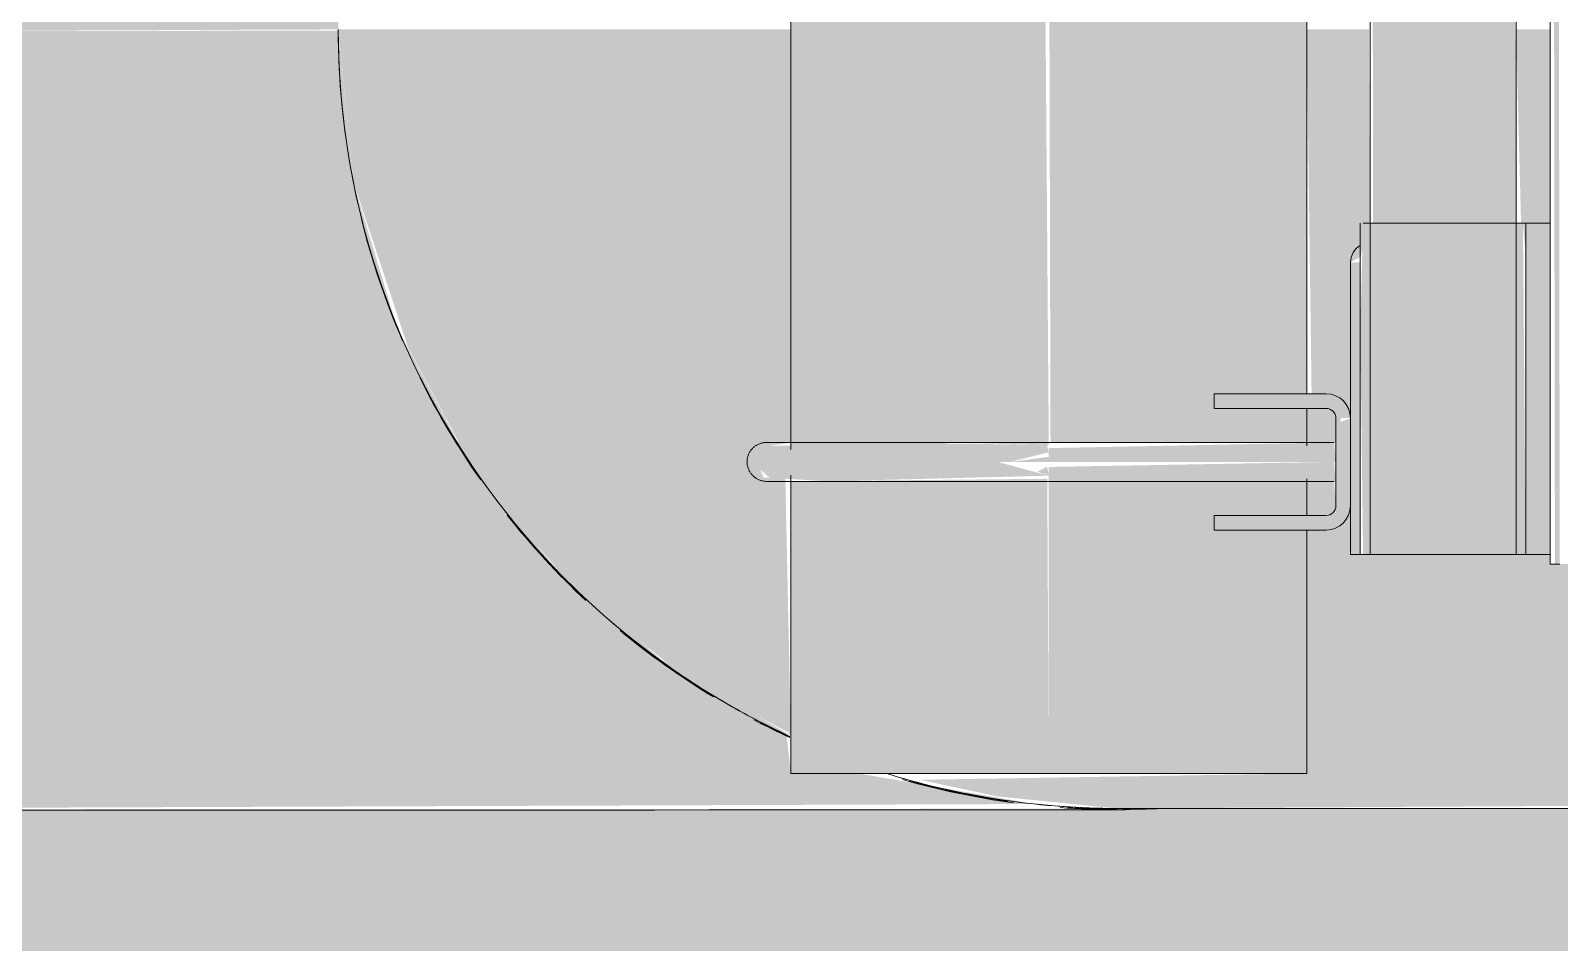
# Model space of a CAD drawing. Header units: inches. Extents: x -55396 to -733, y -290 to 853.
# Drawn here: x -25832.09 to -25812.46, y 113.83 to 125.54 of the extents above; entities that cross this region are included whole.
import ezdxf

# ---------------------------------------------------------------- set-up
doc = ezdxf.new("R2010")
doc.units = ezdxf.units.IN
doc.header["$MEASUREMENT"] = 0
for name, color, linetype, lineweight in [('I-WALL', 2, 'Continuous', 9), ('M-HVAC-DUCT', 70, 'Continuous', 9), ('M-HVAC-DUCT-ANNO', 70, 'Continuous', 9), ('Q-SPCQ', 91, 'Continuous', 9)]:
    doc.layers.add(name, color=color, linetype=linetype, lineweight=lineweight)

# ---------------------------------------------------------------- blocks, each defined once
blk = doc.blocks.new('Basketball_Backstop-Performance_Sports_Systems-3103-Ceiling_Hung - 27_-0_ to 27_-11 7_8_-V29-Section 13')
at = {"layer": 'Q-SPCQ'}
h = blk.add_hatch(color=256, dxfattribs=at)
h.paths.add_polyline_path([(-25819.801, 116), (-25819.015, 116), (-25819.035, 119.783), (-25822.328, 119.75), (-25822.328, 116), (-25819.873, 116)], flags=0)
h.paths.add_polyline_path([(-25819.015, 120.217), (-25819.081, 128.75), (-25822.328, 128.75), (-25822.319, 128.312), (-25821.64, 128.312), (-25821.64, 128.125), (-25822.328, 128.125), (-25822.325, 120.204), (-25821.34, 120.233), (-25820.11, 120.242), (-25819.037, 120.217)], flags=0)
h.paths.add_polyline_path([(-25819.505, 120), (-25819.015, 120.125), (-25819.037, 120.207), (-25819.359, 120.065)], flags=0)
h.paths.add_polyline_path([(-25819.015, 119.823), (-25819.036, 119.938), (-25819.159, 119.875), (-25819.035, 119.83)], flags=0)
h.paths.add_polyline_path([(-25821.884, 129.25), (-25819.015, 129.25), (-25819.015, 135.471), (-25822.328, 135.438), (-25822.318, 129.875), (-25821.64, 129.875), (-25821.64, 129.687), (-25822.328, 129.687), (-25822.319, 129.25), (-25822.188, 129.25)], flags=0)
h.paths.add_polyline_path([(-25819.015, 135.904), (-25819.015, 152.543), (-25819.801, 152.543), (-25820.11, 161.788), (-25820.892, 161.753), (-25822.328, 161.75), (-25822.314, 135.891), (-25821.275, 135.925), (-25820.11, 135.929), (-25819.118, 135.906)], flags=0)
h.paths.add_polyline_path([(-25819.505, 135.687), (-25819.015, 135.812), (-25819.015, 135.904), (-25819.359, 135.752)], flags=0)
h.paths.add_polyline_path([(-25819.015, 135.511), (-25819.015, 135.623), (-25819.326, 135.623), (-25819.117, 135.547)], flags=0)
h.paths.add_polyline_path([(-25821.971, 162.187), (-25820.078, 162.248), (-25821.884, 224.125), (-25822.328, 224.125), (-25822.296, 162.203), (-25822.097, 162.193)], flags=0)
h.paths.add_polyline_path([(-25819.015, 187.186), (-25819.015, 224.75), (-25820.088, 224.75), (-25819.063, 188.847)], flags=0)
h.paths.add_polyline_path([(-25821.973, 224.312), (-25821.851, 224.312), (-25821.884, 224.75), (-25822.328, 224.75), (-25822.254, 224.312), (-25821.998, 224.312)], flags=0)
h.paths.add_polyline_path([(-25822.215, 225.25), (-25821.877, 225.25), (-25821.973, 225.687), (-25822.328, 225.687), (-25822.253, 225.25)], flags=0)
h.paths.add_polyline_path([(-25819.672, 225.25), (-25819.015, 225.25), (-25819.015, 281.375), (-25821.149, 281.375), (-25821.149, 280.937), (-25821.579, 280.918), (-25821.573, 276.734), (-25820.102, 225.25), (-25819.873, 225.25)], flags=0)
h.paths.add_polyline_path([(-25821.995, 225.875), (-25821.895, 225.875), (-25822.328, 241.022), (-25822.253, 225.875), (-25822.215, 225.875)], flags=0)
h = blk.add_hatch(color=256, dxfattribs=at)
h.paths.add_polyline_path([(-25815.703, 116), (-25815.703, 119.125), (-25816.39, 119.125), (-25816.39, 119.312), (-25815.703, 119.312), (-25815.703, 119.75), (-25819.015, 119.75), (-25819.015, 116), (-25815.816, 116)], flags=0)
h.paths.add_polyline_path([(-25816.147, 120.25), (-25815.703, 120.25), (-25815.703, 120.687), (-25816.39, 120.687), (-25816.39, 120.875), (-25815.703, 120.875), (-25815.703, 128.788), (-25817.107, 128.752), (-25819.015, 128.75), (-25818.993, 120.25), (-25816.659, 120.25)], flags=0)
h.paths.add_polyline_path([(-25819.015, 129.217), (-25816.524, 129.221), (-25815.703, 129.208), (-25815.703, 134.812), (-25816.39, 134.812), (-25816.39, 135), (-25815.703, 135), (-25815.703, 135.437), (-25819.015, 135.437), (-25819.015, 129.241)], flags=0)
h.paths.add_polyline_path([(-25818.525, 129), (-25819.015, 129.125), (-25818.948, 129.056)], flags=0)
h.paths.add_polyline_path([(-25819.015, 128.823), (-25818.525, 129), (-25819.015, 128.875)], flags=0)
h.paths.add_polyline_path([(-25818.158, 135.937), (-25815.703, 135.937), (-25815.703, 136.375), (-25816.39, 136.375), (-25816.39, 136.562), (-25815.703, 136.562), (-25815.785, 161.125), (-25816.39, 161.125), (-25816.39, 161.312), (-25815.703, 161.312), (-25815.784, 161.75), (-25818.289, 161.75), (-25818.282, 159.551), (-25818.307, 152.543), (-25819.015, 152.543), (-25819.015, 135.937), (-25818.912, 135.937)], flags=0)
h.paths.add_polyline_path([(-25816.147, 162.25), (-25815.703, 162.25), (-25815.784, 162.687), (-25816.39, 162.687), (-25816.39, 162.875), (-25815.703, 162.875), (-25815.741, 224.784), (-25817.107, 224.752), (-25819.015, 224.75), (-25819.015, 187.186), (-25818.282, 162.25), (-25816.39, 162.25)], flags=0)
h.paths.add_polyline_path([(-25819.015, 225.217), (-25816.325, 225.206), (-25815.703, 225.208), (-25815.703, 281.375), (-25819.015, 281.375), (-25819.015, 225.241)], flags=0)
h.paths.add_polyline_path([(-25818.525, 225), (-25819.015, 225.125), (-25819.015, 225.065)], flags=0)
h.paths.add_polyline_path([(-25819.015, 224.823), (-25818.525, 225), (-25819.015, 224.875)], flags=0)
h = blk.add_hatch(color=256, dxfattribs=at)
h.paths.add_polyline_path([(-25813.953, 123.063), (-25813.953, 147.188), (-25814.89, 147.188), (-25814.85, 123.063), (-25813.975, 123.063)], flags=0)
h.paths.add_polyline_path([(-25814.858, 164.313), (-25814.89, 164.313), (-25814.877, 161.993)], flags=0)
h.paths.add_polyline_path([(-25813.953, 160.188), (-25813.953, 164.313), (-25814.858, 164.313), (-25814.858, 160.188), (-25814.173, 160.188)], flags=0)
h = blk.add_hatch(color=256, dxfattribs=at)
h.paths.add_polyline_path([(-25813.953, 123.063), (-25813.015, 123.063), (-25813.082, 147.188), (-25813.953, 147.188), (-25813.953, 125.373)], flags=0)
h.paths.add_polyline_path([(-25813.953, 160.188), (-25813.015, 160.188), (-25813.047, 164.313), (-25813.953, 164.313), (-25813.953, 160.772)], flags=0)
for points in [[(-25812.453, 118.688), (-25812.515, 160.188), (-25812.578, 160.188), (-25812.515, 118.688), (-25812.485, 118.688)], [(-25813.953, 118.813), (-25813.953, 123.063), (-25814.979, 123.063), (-25815.015, 121.711), (-25814.979, 118.813), (-25814.228, 118.813)], [(-25813.953, 118.813), (-25812.89, 118.813), (-25812.926, 123.063), (-25813.953, 123.063), (-25813.953, 120.49)], [(-25812.89, 118.813), (-25812.578, 118.813), (-25812.578, 123.063), (-25812.89, 123.063), (-25812.89, 120.49)], [(-25815.14, 118.813), (-25815.015, 118.813), (-25815.015, 122.563), (-25815.14, 122.563), (-25815.14, 120.49)], [(-25815.328, 120), (-25815.352, 120.25), (-25819.015, 120.177), (-25819.015, 120), (-25815.352, 120)], [(-25821.886, 119.75), (-25819.015, 119.823), (-25819.672, 120), (-25822.831, 120), (-25822.601, 119.797), (-25821.939, 119.755)], [(-25815.328, 119.75), (-25815.352, 120), (-25819.015, 119.935), (-25819.015, 119.75), (-25815.352, 119.75)]]:
    blk.add_hatch(color=256, dxfattribs=at).paths.add_polyline_path(points, flags=0)
h = blk.add_hatch(color=256, dxfattribs=at)
h.paths.add_polyline_path([(-25815.453, 119.125), (-25815.453, 119.312), (-25816.39, 119.312), (-25816.39, 119.125)], flags=0)
h.paths.add_polyline_path([(-25815.328, 119.437), (-25815.14, 119.437), (-25815.14, 120.562), (-25815.328, 120.49)], flags=0)
h.paths.add_polyline_path([(-25815.453, 120.687), (-25815.453, 120.875), (-25816.39, 120.875), (-25816.39, 120.687)], flags=0)
h = blk.add_hatch(color=256, dxfattribs=at)
h.paths.add_polyline_path([(-25819.015, 120), (-25819.015, 120.065), (-25819.505, 120)], flags=0)
h.paths.add_polyline_path([(-25819.505, 120), (-25819.015, 120.217), (-25821.123, 120.248), (-25822.678, 120.2), (-25822.831, 120), (-25819.672, 120)], flags=0)
for p, q in [((-25814.89, 164.313), (-25814.89, 118.813)), ((-25812.578, 160.188), (-25812.578, 123.063)), ((-25813.015, 118.813), (-25813.015, 147.188)), ((-25815.703, 120.875), (-25815.703, 128.828)), ((-25822.328, 128.125), (-25822.328, 120.161)), ((-25815.015, 123.063), (-25815.015, 118.813)), ((-25815.015, 123.063), (-25815.015, 122.779)), ((-25814.979, 123.063), (-25813.953, 123.063)), ((-25814.979, 123.063), (-25814.979, 123.063)), ((-25813.953, 123.063), (-25812.89, 123.063)), ((-25812.89, 123.063), (-25812.578, 123.063)), ((-25812.89, 123.063), (-25812.89, 118.813)), ((-25812.578, 123.063), (-25812.578, 118.813)), ((-25815.015, 122.563), (-25815.015, 122.779)), ((-25815.015, 122.779), (-25815.015, 122.563)), ((-25815.14, 122.563), (-25815.14, 118.813)), ((-25815.015, 118.813), (-25815.015, 122.563)), ((-25816.89, 120.875), (-25816.89, 120.687)), ((-25816.775, 120.875), (-25816.89, 120.875)), ((-25816.89, 120.875), (-25816.39, 120.875)), ((-25816.89, 120.875), (-25816.89, 120.687)), ((-25816.383, 120.875), (-25816.504, 120.875)), ((-25815.453, 120.875), (-25816.39, 120.875)), ((-25816.39, 120.687), (-25816.89, 120.687)), ((-25816.89, 120.687), (-25816.775, 120.687)), ((-25816.504, 120.687), (-25816.383, 120.687)), ((-25816.39, 120.687), (-25815.453, 120.687)), ((-25815.703, 120.204), (-25815.703, 120.687)), ((-25815.328, 120.562), (-25815.328, 119.437)), ((-25815.352, 120.25), (-25819.015, 120.25)), ((-25822.328, 119.828), (-25822.328, 116)), ((-25815.703, 119.312), (-25815.703, 119.783)), ((-25819.015, 119.75), (-25815.352, 119.75)), ((-25816.89, 119.312), (-25816.89, 119.125)), ((-25816.775, 119.312), (-25816.89, 119.312)), ((-25816.89, 119.312), (-25816.39, 119.312)), ((-25816.89, 119.312), (-25816.89, 119.125)), ((-25816.383, 119.312), (-25816.504, 119.312)), ((-25816.39, 119.312), (-25815.453, 119.312)), ((-25816.39, 119.125), (-25816.89, 119.125)), ((-25816.89, 119.125), (-25816.775, 119.125)), ((-25816.504, 119.125), (-25816.383, 119.125)), ((-25815.453, 119.125), (-25816.39, 119.125)), ((-25815.703, 116), (-25815.703, 119.125)), ((-25815.14, 118.813), (-25815.015, 118.813)), ((-25813.953, 118.813), (-25815.015, 118.813)), ((-25812.89, 118.813), (-25813.953, 118.813)), ((-25812.578, 118.813), (-25812.89, 118.813)), ((-25812.578, 118.813), (-25812.578, 118.688)), ((-25812.453, 118.688), (-25812.578, 118.688)), ((-25819.015, 116), (-25822.328, 116)), ((-25815.703, 116), (-25819.015, 116))]:
    blk.add_line(p, q, dxfattribs=at)
at = {"layer": 'Q-SPCQ', "flags": 128}
for points in [[(-25822.89, 120), (-25822.89, 120.01), (-25822.889, 120.02), (-25822.888, 120.03), (-25822.887, 120.04), (-25822.885, 120.05), (-25822.883, 120.059), (-25822.88, 120.069), (-25822.878, 120.079), (-25822.874, 120.088), (-25822.87, 120.097), (-25822.866, 120.106), (-25822.862, 120.115), (-25822.857, 120.124), (-25822.852, 120.133), (-25822.847, 120.141), (-25822.841, 120.149), (-25822.835, 120.157), (-25822.828, 120.165), (-25822.821, 120.172), (-25822.814, 120.179), (-25822.807, 120.186), (-25822.8, 120.193), (-25822.792, 120.199), (-25822.784, 120.205), (-25822.775, 120.21), (-25822.767, 120.216), (-25822.758, 120.22), (-25822.749, 120.225), (-25822.74, 120.229), (-25822.731, 120.233), (-25822.721, 120.236), (-25822.712, 120.24), (-25822.702, 120.242), (-25822.693, 120.244), (-25822.683, 120.246), (-25822.673, 120.248), (-25822.663, 120.249), (-25822.653, 120.25), (-25822.643, 120.25), (-25822.64, 120.25)], [(-25819.015, 120.25), (-25819.16, 120.25), (-25819.305, 120.25), (-25819.449, 120.25), (-25819.593, 120.25), (-25819.735, 120.25), (-25819.877, 120.25), (-25820.017, 120.25), (-25820.156, 120.25), (-25820.292, 120.25), (-25820.427, 120.25), (-25820.559, 120.25), (-25820.689, 120.25), (-25820.816, 120.25), (-25820.941, 120.25), (-25821.062, 120.25), (-25821.18, 120.25), (-25821.295, 120.25), (-25821.405, 120.25), (-25821.513, 120.25), (-25821.616, 120.25), (-25821.715, 120.25), (-25821.809, 120.25), (-25821.899, 120.25), (-25821.985, 120.25), (-25822.066, 120.25), (-25822.141, 120.25), (-25822.212, 120.25), (-25822.278, 120.25), (-25822.339, 120.25), (-25822.394, 120.25), (-25822.444, 120.25), (-25822.488, 120.25), (-25822.527, 120.25), (-25822.56, 120.25), (-25822.587, 120.25), (-25822.609, 120.25), (-25822.625, 120.25), (-25822.636, 120.25), (-25822.64, 120.25), (-25822.64, 120.25)], [(-25822.64, 120.25), (-25822.637, 120.25), (-25822.629, 120.25), (-25822.614, 120.25), (-25822.594, 120.25), (-25822.568, 120.25), (-25822.536, 120.25), (-25822.499, 120.25), (-25822.456, 120.25), (-25822.408, 120.25), (-25822.354, 120.25)], [(-25822.64, 119.75), (-25822.65, 119.75), (-25822.66, 119.751), (-25822.67, 119.752), (-25822.68, 119.753), (-25822.69, 119.755), (-25822.7, 119.757), (-25822.709, 119.76), (-25822.719, 119.763), (-25822.728, 119.766), (-25822.738, 119.77), (-25822.747, 119.774), (-25822.756, 119.778), (-25822.764, 119.783), (-25822.773, 119.788), (-25822.781, 119.794), (-25822.79, 119.799), (-25822.797, 119.806), (-25822.805, 119.812), (-25822.812, 119.819), (-25822.82, 119.826), (-25822.826, 119.833), (-25822.833, 119.841), (-25822.839, 119.849), (-25822.845, 119.857), (-25822.851, 119.865), (-25822.856, 119.873), (-25822.861, 119.882), (-25822.865, 119.891), (-25822.869, 119.9), (-25822.873, 119.909), (-25822.877, 119.919), (-25822.88, 119.928), (-25822.882, 119.938), (-25822.885, 119.948), (-25822.887, 119.958), (-25822.888, 119.967), (-25822.889, 119.977), (-25822.89, 119.987), (-25822.89, 119.997), (-25822.89, 120)], [(-25822.339, 119.75), (-25822.394, 119.75), (-25822.444, 119.75), (-25822.488, 119.75), (-25822.527, 119.75), (-25822.56, 119.75), (-25822.587, 119.75), (-25822.609, 119.75), (-25822.625, 119.75), (-25822.636, 119.75), (-25822.64, 119.75), (-25822.64, 119.75)], [(-25822.64, 119.75), (-25822.637, 119.75), (-25822.629, 119.75), (-25822.614, 119.75), (-25822.594, 119.75), (-25822.568, 119.75), (-25822.536, 119.75), (-25822.499, 119.75), (-25822.456, 119.75), (-25822.408, 119.75), (-25822.354, 119.75), (-25822.295, 119.75), (-25822.231, 119.75), (-25822.161, 119.75), (-25822.087, 119.75), (-25822.007, 119.75), (-25821.923, 119.75), (-25821.834, 119.75), (-25821.741, 119.75), (-25821.643, 119.75), (-25821.541, 119.75), (-25821.435, 119.75), (-25821.325, 119.75), (-25821.211, 119.75), (-25821.094, 119.75), (-25820.974, 119.75), (-25820.85, 119.75), (-25820.724, 119.75), (-25820.595, 119.75), (-25820.463, 119.75), (-25820.329, 119.75), (-25820.193, 119.75), (-25820.055, 119.75), (-25819.915, 119.75), (-25819.774, 119.75), (-25819.631, 119.75), (-25819.488, 119.75), (-25819.344, 119.75), (-25819.199, 119.75), (-25819.054, 119.75), (-25819.015, 119.75)]]:
    blk.add_lwpolyline(points, dxfattribs=at)
at = {"layer": 'Q-SPCQ'}
for centre, radius, start, end in [((-25814.89, 122.563), 0.25, 120, 180), ((-25815.453, 120.562), 0.312, 0, 90), ((-25815.453, 120.562), 0.125, 0, 90), ((-25815.453, 119.437), 0.312, 270, 0), ((-25815.453, 119.437), 0.125, 270, 0)]:
    blk.add_arc(centre, radius, start, end, dxfattribs=at)
blk = doc.blocks.new('Round Elbow - 1_5 D-928390-Section 13')
at = {"layer": 'M-HVAC-DUCT'}
h = blk.add_hatch(color=256, dxfattribs=at)
h.paths.add_polyline_path([(-25796.936, 115.551), (-25798.745, 118.505), (-25799.408, 119.696), (-25799.692, 119.742), (-25799.832, 119.812), (-25800.14, 119.812), (-25800.14, 117.812), (-25802.313, 115.551), (-25796.949, 115.551)], flags=0)
h.paths.add_polyline_path([(-25818.141, 115.551), (-25807.89, 115.608), (-25807.89, 117.353), (-25811.032, 118.688), (-25812.578, 118.688), (-25812.578, 118.813), (-25815.14, 118.813), (-25815.14, 119.437), (-25815.328, 119.437), (-25815.352, 119.75), (-25815.703, 119.75), (-25815.703, 119.312), (-25815.453, 119.312), (-25815.453, 119.125), (-25815.703, 119.125), (-25815.703, 116), (-25820.671, 115.919), (-25819.672, 115.705), (-25818.144, 115.551)], flags=0)
h.paths.add_polyline_path([(-25822.328, 116.509), (-25822.399, 119.794), (-25822.678, 119.799), (-25822.785, 120.06), (-25822.601, 120.202), (-25822.328, 120.25), (-25822.328, 125.552), (-25828.14, 125.552), (-25827.948, 123.601), (-25827.245, 121.473), (-25826.455, 119.996), (-25825.212, 118.481), (-25823.697, 117.237), (-25822.344, 116.518)], flags=0)
h.paths.add_polyline_path([(-25815.328, 120.25), (-25815.262, 120.562), (-25815.14, 120.562), (-25815.14, 122.563), (-25815.01, 122.634), (-25814.905, 123.063), (-25814.89, 123.114), (-25814.905, 125.552), (-25815.703, 125.552), (-25815.64, 120.875), (-25815.453, 120.875), (-25815.453, 120.687), (-25815.703, 120.687), (-25815.703, 120.25), (-25815.352, 120.25)], flags=0)
h.paths.add_polyline_path([(-25791.911, 120.27), (-25788.141, 120.31), (-25788.14, 125.551), (-25805.39, 125.552), (-25805.39, 120.312), (-25791.941, 120.271)], flags=0)
h.paths.add_polyline_path([(-25807.89, 120.384), (-25807.89, 122), (-25807.64, 122), (-25807.64, 125.552), (-25811.078, 125.552), (-25811.032, 121.688), (-25810.759, 121.688), (-25808.123, 120.49)], flags=0)
h.paths.add_polyline_path([(-25812.89, 122.688), (-25812.887, 123.063), (-25812.578, 123.063), (-25812.578, 125.552), (-25813.015, 125.552), (-25812.95, 123.063), (-25812.926, 123.053), (-25812.914, 122.932)], flags=0)
at = {"layer": 'M-HVAC-DUCT', "flags": 128}
for points in [[(-25822.4, 116.504), (-25822.759, 116.681), (-25823.11, 116.873), (-25823.453, 117.079), (-25823.787, 117.298), (-25824.113, 117.531), (-25824.429, 117.776), (-25824.735, 118.034), (-25825.03, 118.303), (-25825.314, 118.585), (-25825.587, 118.877), (-25825.848, 119.18), (-25826.097, 119.493), (-25826.333, 119.817), (-25826.555, 120.149), (-25826.765, 120.49), (-25826.96, 120.838), (-25827.142, 121.195), (-25827.309, 121.558), (-25827.461, 121.928), (-25827.598, 122.304), (-25827.721, 122.685), (-25827.828, 123.07), (-25827.919, 123.459), (-25827.995, 123.852), (-25828.055, 124.248), (-25828.099, 124.645), (-25828.127, 125.044), (-25828.14, 125.444), (-25828.14, 125.552)], [(-25818.141, 115.551), (-25818.541, 115.559), (-25818.94, 115.583), (-25819.338, 115.623), (-25819.734, 115.679), (-25820.128, 115.751), (-25820.518, 115.838), (-25820.905, 115.941), (-25821.096, 116)], [(-25818.141, 115.551), (-25818.117, 115.551), (-25818.045, 115.551), (-25817.925, 115.551), (-25817.758, 115.551), (-25817.543, 115.551), (-25817.281, 115.551), (-25816.973, 115.551), (-25816.618, 115.551), (-25816.218, 115.551), (-25815.773, 115.551), (-25815.284, 115.551), (-25814.751, 115.551), (-25814.176, 115.551), (-25813.559, 115.551), (-25812.901, 115.551), (-25812.204, 115.551), (-25811.468, 115.551), (-25810.695, 115.551), (-25809.886, 115.551), (-25809.042, 115.551), (-25808.165, 115.551), (-25807.89, 115.551)]]:
    blk.add_lwpolyline(points, dxfattribs=at)
at = {"layer": 'M-HVAC-DUCT'}
for start, end in [(179.9957, 245.1555), (253.674, 269.9957)]:
    blk.add_arc((-25818.14, 125.551), 10, start, end, dxfattribs=at)
blk = doc.blocks.new('Round Elbow - 1_5 D-928679-Section 13')
at = {"layer": 'M-HVAC-DUCT'}
blk.add_hatch(color=256, dxfattribs=at).paths.add_polyline_path([(-25832.995, 125.532), (-25828.14, 125.552), (-25828.14, 135.529), (-25828.83, 135.458), (-25828.968, 135.46), (-25829.004, 135.529), (-25832.357, 135.447), (-25832.422, 128.815), (-25832.617, 126.904), (-25832.824, 126.172)], flags=0)
h = blk.add_hatch(color=256, dxfattribs=at)
h.paths.add_polyline_path([(-25840.961, 115.529), (-25819.194, 115.608), (-25821.461, 116), (-25822.328, 116), (-25822.384, 116.518), (-25823.992, 117.463), (-25825.405, 118.699), (-25826.617, 120.283), (-25827.384, 121.725), (-25827.95, 123.601), (-25828.14, 125.535), (-25832.995, 125.532), (-25833.358, 124.382), (-25834.454, 122.181), (-25836.355, 119.806), (-25838.306, 118.141), (-25840.117, 117.019), (-25842.943, 116.008), (-25845.065, 115.611), (-25848.109, 115.697), (-25848.141, 115.625), (-25848.141, 115.529), (-25843.863, 115.529)], flags=0)
h.paths.add_polyline_path([(-25827.948, 122.926), (-25827.948, 122.926), (-25827.948, 122.606)], flags=0)
h = blk.add_hatch(color=256, dxfattribs=at)
h.paths.add_polyline_path([(-25818.141, 115.535), (-25818.231, 115.551), (-25818.222, 115.543)], flags=0)
h.paths.add_polyline_path([(-25822.328, 116.488), (-25822.369, 116.518), (-25822.384, 116.518)], flags=0)
at = {"layer": 'M-HVAC-DUCT', "flags": 128}
for points in [[(-25818.141, 115.535), (-25818.165, 115.534), (-25818.237, 115.534), (-25818.357, 115.534), (-25818.524, 115.533), (-25818.739, 115.533), (-25819.001, 115.533), (-25819.309, 115.532), (-25819.664, 115.532), (-25820.064, 115.532), (-25820.509, 115.532), (-25820.998, 115.531), (-25821.531, 115.531), (-25822.106, 115.531), (-25822.723, 115.531), (-25823.381, 115.531), (-25824.078, 115.53), (-25824.814, 115.53), (-25825.587, 115.53), (-25826.396, 115.53), (-25827.24, 115.53), (-25828.117, 115.529), (-25829.026, 115.529), (-25829.966, 115.529), (-25830.935, 115.529), (-25831.932, 115.529), (-25832.954, 115.529)], [(-25817.633, 115.547), (-25818.033, 115.535), (-25818.141, 115.535)]]:
    blk.add_lwpolyline(points, dxfattribs=at)
at = {"layer": 'M-HVAC-DUCT'}
for major_axis, start_param, end_param in [((10, 0), 3.386095, 3.550831), ((10, 0), 3.603142, 3.756233), ((10, 0), 3.812892, 3.961814), ((10, 0), 4.020413, 4.167541), ((10, 0), 4.227064, 4.278768), ((10, 0), 4.433336, 4.579307), ((10, 0), 4.639431, 4.712321), ((-10, 0), 1.570732, 1.587826)]:
    blk.add_ellipse((-25818.14, 125.535), major_axis=major_axis, ratio=1, start_param=start_param, end_param=end_param, dxfattribs=at)
blk = doc.blocks.new('Round Tee - Standard-928740-Section 13')
at = {"layer": 'M-HVAC-DUCT'}
h = blk.add_hatch(color=256, dxfattribs=at)
h.paths.add_polyline_path([(-25818.14, 115.543), (-25818.144, 115.551), (-25818.227, 115.551)], flags=0)
h.paths.add_polyline_path([(-25822.328, 116.497), (-25822.344, 116.518), (-25822.369, 116.518)], flags=0)
for start_param, end_param in [(3.398581, 3.549449), (3.615372, 3.753794), (3.824619, 3.958255), (4.03146, 4.162819), (4.237283, 4.278767), (4.442605, 4.572243), (4.647654, 4.712389)]:
    blk.add_ellipse((-25818.14, 125.543), major_axis=(10, 0), ratio=1, start_param=start_param, end_param=end_param, dxfattribs=at)

msp = doc.modelspace()

# ---------------------------------------------------------------- hatches: boundary and pattern name
at = {"layer": 'I-WALL'}
h = msp.add_hatch(color=256, dxfattribs=at)
h.paths.add_polyline_path([(-25862.216, 1), (-25850.015, 1), (-25850.015, 36), (-25798.89, 36), (-25798.89, 87), (-25760.89, 87), (-25760.89, 36), (-25742.015, 36), (-25742.015, 106.536), (-25751.16, 106.536), (-25751.958, 105.042), (-25753.345, 103.409), (-25754.717, 102.283), (-25756.446, 101.359), (-25758.322, 100.79), (-25760.273, 100.598), (-25762.224, 100.79), (-25764.1, 101.359), (-25766.147, 102.545), (-25767.344, 103.527), (-25768.588, 105.042), (-25769.387, 106.536), (-25786.269, 106.483), (-25786.348, 104.503), (-25786.388, 101.312), (-25794.204, 101.312), (-25794.223, 106.007), (-25794.549, 109.124), (-25794.655, 109.7), (-25795.881, 111.309), (-25796.741, 113.078), (-25797.198, 114.585), (-25797.293, 115.551), (-25802.393, 115.472), (-25803.64, 114.312), (-25805.39, 114.312), (-25805.39, 114), (-25807.89, 114), (-25807.89, 115.551), (-25863.015, 115.529), (-25863.015, 1)], flags=0)
h.paths.add_polyline_path([(-25832.357, 135.529), (-25829.004, 135.529), (-25832.357, 141.966), (-25832.357, 135.529)], flags=0)
h.paths.add_polyline_path([(-25828.693, 135.529), (-25828.14, 135.53), (-25828.209, 135.625), (-25828.589, 135.583), (-25828.692, 135.53)], flags=0)
h.paths.add_polyline_path([(-25860.357, 135.53), (-25860.357, 144.945), (-25863.015, 144.945), (-25863.015, 135.53), (-25860.89, 135.53)], flags=0)
h.paths.add_polyline_path([(-25743.693, 135.547), (-25743.697, 144.945), (-25788.14, 144.945), (-25788.139, 135.55), (-25745.693, 135.547)], flags=0)
h.paths.add_polyline_path([(-25788.139, 135.55), (-25788.14, 135.551), (-25788.14, 144.945), (-25805.39, 144.903), (-25805.39, 135.551), (-25788.14, 135.55)], flags=0)
h.paths.add_polyline_path([(-25807.64, 137.54), (-25807.64, 142.632), (-25808.14, 141.916), (-25808.14, 137.54), (-25807.86, 137.54)], flags=0)
h.paths.add_polyline_path([(-25808.033, 135.551), (-25807.64, 135.637), (-25807.64, 137.54), (-25808.14, 137.539), (-25808.14, 135.551)], flags=0)
h.paths.add_polyline_path([(-25828.14, 137.929), (-25828.14, 144.945), (-25831.773, 144.903), (-25828.312, 138.259)], flags=0)
h.paths.add_polyline_path([(-25808.14, 142.353), (-25807.64, 143.069), (-25807.64, 144.945), (-25808.14, 144.903)], flags=0)

# ---------------------------------------------------------------- linework, layer by layer
at = {"layer": 'M-HVAC-DUCT-ANNO'}
for start, end in [(198.4001, 200.8426), (218.3186, 221.4842), (238.5714, 242.0978), (260, 261.1774)]:
    msp.add_arc((-25818.14, 125.551), 10, start, end, dxfattribs=at)

# ---------------------------------------------------------------- block references
at = {"layer": 'M-HVAC-DUCT'}
for name in ['Round Tee - Standard-928740-Section 13', 'Round Elbow - 1_5 D-928679-Section 13', 'Round Elbow - 1_5 D-928390-Section 13']:
    msp.add_blockref(name, (0, 0), dxfattribs=at)
at = {"layer": 'Q-SPCQ'}
msp.add_blockref('Basketball_Backstop-Performance_Sports_Systems-3103-Ceiling_Hung - 27_-0_ to 27_-11 7_8_-V29-Section 13', (0, 0), dxfattribs=at)

doc.saveas('drawing.dxf')
